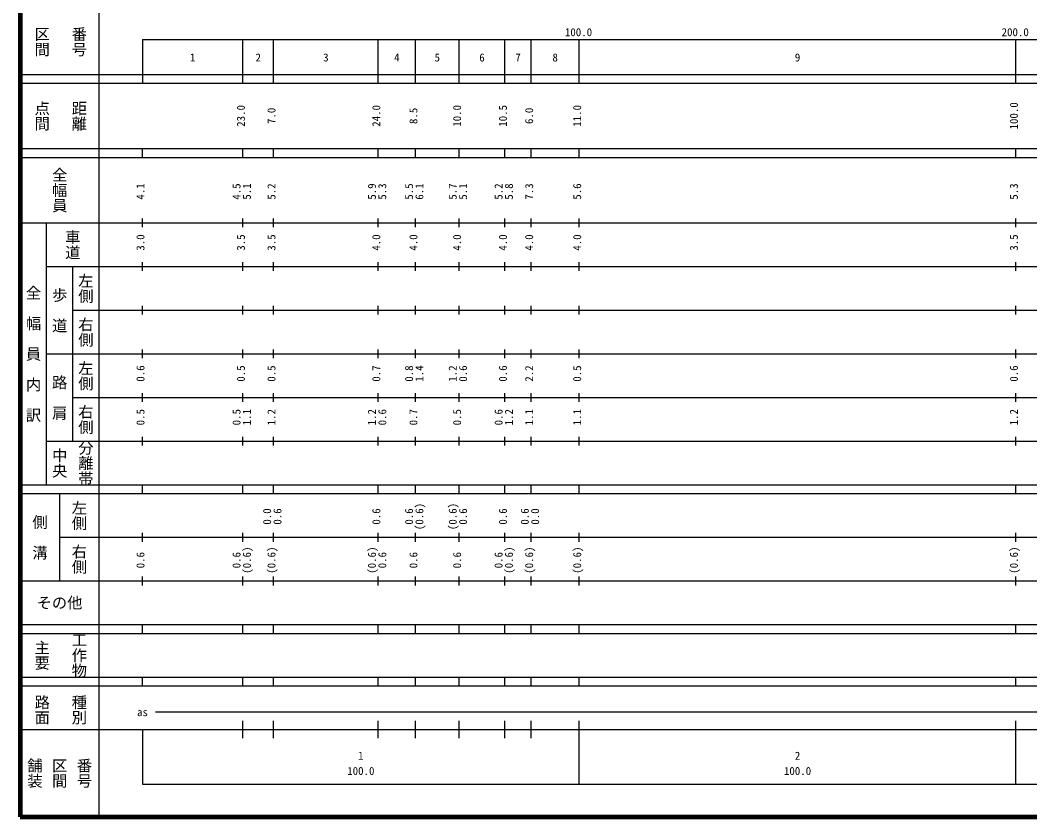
# Model space of a CAD drawing. Units: millimetres on the paper, enlarged 1000 times. Extents: x 40000 to 680000, y 20000 to 380000.
# Drawn here: x 40000 to 271186, y 20000 to 202409 of the extents above; entities that cross this region are included whole.
import ezdxf
from ezdxf.enums import TextEntityAlignment as Align

# ---------------------------------------------------------------- set-up
doc = ezdxf.new("R2010")
doc.units = ezdxf.units.MM
doc.header["$LTSCALE"] = 1000
doc.layers.add('M-TTL', color=2, linetype='Continuous', lineweight=140)
doc.layers.add('M-TTL-BAND', color=7, linetype='Continuous', lineweight=25)
doc.styles.add('@ＭＳ ゴシック', font='')
doc.styles.add('ＭＳ ゴシック', font='')
doc.styles.get('@ＭＳ ゴシック').set_extended_font_data('@MS Gothic')
doc.styles.get('ＭＳ ゴシック').set_extended_font_data('MS Gothic')

msp = doc.modelspace()

# ---------------------------------------------------------------- linework, layer by layer
at = {"layer": 'M-TTL'}
for p, q in [((40000, 380000), (40000, 20000)), ((40000, 20000), (680000, 20000))]:
    msp.add_line(p, q, dxfattribs=at)
at = {"layer": 'M-TTL-BAND'}
for p, q in [((58000, 370000), (58000, 20000)), ((68000, 198000), (579000, 198000)), ((68000, 198000), (68000, 188000)), ((91000, 188000), (91000, 198000)), ((98000, 188000), (98000, 198000)), ((122000, 188000), (122000, 198000)), ((130500, 188000), (130500, 198000)), ((140500, 188000), (140500, 198000)), ((151000, 188000), (151000, 198000)), ((157000, 188000), (157000, 198000)), ((168000, 188000), (168000, 198000)), ((268000, 188000), (268000, 198000)), ((40000, 190000), (579000, 190000)), ((40000, 188000), (579000, 188000)), ((40000, 173000), (579000, 173000)), ((68000, 171000), (68000, 173000)), ((91000, 171000), (91000, 173000)), ((98000, 171000), (98000, 173000)), ((122000, 171000), (122000, 173000)), ((130500, 171000), (130500, 173000)), ((140500, 171000), (140500, 173000)), ((151000, 171000), (151000, 173000)), ((157000, 171000), (157000, 173000)), ((168000, 171000), (168000, 173000)), ((268000, 171000), (268000, 173000)), ((40000, 171000), (579000, 171000)), ((40000, 156000), (579000, 156000)), ((46000, 96000), (46000, 156000)), ((68000, 155000), (68000, 157000)), ((91000, 155000), (91000, 157000)), ((98000, 155000), (98000, 157000)), ((122000, 155000), (122000, 157000)), ((130500, 155000), (130500, 157000)), ((140500, 155000), (140500, 157000)), ((151000, 155000), (151000, 157000)), ((157000, 155000), (157000, 157000)), ((168000, 155000), (168000, 157000)), ((268000, 155000), (268000, 157000)), ((46000, 146000), (579000, 146000)), ((52000, 146000), (52000, 106000)), ((68000, 145000), (68000, 147000)), ((91000, 145000), (91000, 147000)), ((98000, 145000), (98000, 147000)), ((122000, 145000), (122000, 147000)), ((130500, 145000), (130500, 147000)), ((140500, 145000), (140500, 147000)), ((151000, 145000), (151000, 147000)), ((157000, 145000), (157000, 147000)), ((168000, 145000), (168000, 147000)), ((268000, 145000), (268000, 147000)), ((68000, 135000), (68000, 137000)), ((91000, 135000), (91000, 137000)), ((98000, 135000), (98000, 137000)), ((122000, 135000), (122000, 137000)), ((130500, 135000), (130500, 137000)), ((140500, 135000), (140500, 137000)), ((151000, 135000), (151000, 137000)), ((157000, 135000), (157000, 137000)), ((168000, 135000), (168000, 137000)), ((268000, 135000), (268000, 137000)), ((52000, 136000), (579000, 136000)), ((46000, 126000), (579000, 126000)), ((68000, 125000), (68000, 127000)), ((91000, 125000), (91000, 127000)), ((98000, 125000), (98000, 127000)), ((122000, 125000), (122000, 127000)), ((130500, 125000), (130500, 127000)), ((140500, 125000), (140500, 127000)), ((151000, 125000), (151000, 127000)), ((157000, 125000), (157000, 127000)), ((168000, 125000), (168000, 127000)), ((268000, 125000), (268000, 127000)), ((52000, 116000), (579000, 116000)), ((68000, 115000), (68000, 117000)), ((91000, 115000), (91000, 117000)), ((98000, 115000), (98000, 117000)), ((122000, 115000), (122000, 117000)), ((130500, 115000), (130500, 117000)), ((140500, 115000), (140500, 117000)), ((151000, 115000), (151000, 117000)), ((157000, 115000), (157000, 117000)), ((168000, 115000), (168000, 117000)), ((268000, 115000), (268000, 117000)), ((68000, 105000), (68000, 107000)), ((91000, 105000), (91000, 107000)), ((98000, 105000), (98000, 107000)), ((122000, 105000), (122000, 107000)), ((130500, 105000), (130500, 107000)), ((140500, 105000), (140500, 107000)), ((151000, 105000), (151000, 107000)), ((157000, 105000), (157000, 107000)), ((168000, 105000), (168000, 107000)), ((268000, 105000), (268000, 107000)), ((46000, 106000), (579000, 106000)), ((40000, 96000), (579000, 96000)), ((68000, 94000), (68000, 96000)), ((91000, 94000), (91000, 96000)), ((98000, 94000), (98000, 96000)), ((122000, 94000), (122000, 96000)), ((130500, 94000), (130500, 96000)), ((140500, 94000), (140500, 96000)), ((151000, 94000), (151000, 96000)), ((157000, 94000), (157000, 96000)), ((168000, 94000), (168000, 96000)), ((268000, 94000), (268000, 96000)), ((40000, 94000), (579000, 94000)), ((49000, 94000), (49000, 74000)), ((49000, 84000), (579000, 84000)), ((68000, 83000), (68000, 85000)), ((91000, 83000), (91000, 85000)), ((98000, 83000), (98000, 85000)), ((122000, 83000), (122000, 85000)), ((130500, 83000), (130500, 85000)), ((140500, 83000), (140500, 85000)), ((151000, 83000), (151000, 85000)), ((157000, 83000), (157000, 85000)), ((168000, 83000), (168000, 85000)), ((268000, 83000), (268000, 85000)), ((40000, 74000), (579000, 74000)), ((68000, 73000), (68000, 75000)), ((91000, 73000), (91000, 75000)), ((98000, 73000), (98000, 75000)), ((122000, 73000), (122000, 75000)), ((130500, 73000), (130500, 75000)), ((140500, 73000), (140500, 75000)), ((151000, 73000), (151000, 75000)), ((157000, 73000), (157000, 75000)), ((168000, 73000), (168000, 75000)), ((268000, 73000), (268000, 75000)), ((40000, 64000), (579000, 64000)), ((68000, 62000), (68000, 64000)), ((91000, 62000), (91000, 64000)), ((98000, 62000), (98000, 64000)), ((122000, 62000), (122000, 64000)), ((130500, 62000), (130500, 64000)), ((140500, 62000), (140500, 64000)), ((151000, 62000), (151000, 64000)), ((157000, 62000), (157000, 64000)), ((168000, 62000), (168000, 64000)), ((268000, 62000), (268000, 64000)), ((40000, 62000), (579000, 62000)), ((40000, 52000), (579000, 52000)), ((68000, 50000), (68000, 52000)), ((91000, 50000), (91000, 52000)), ((98000, 50000), (98000, 52000)), ((122000, 50000), (122000, 52000)), ((130500, 50000), (130500, 52000)), ((140500, 50000), (140500, 52000)), ((151000, 50000), (151000, 52000)), ((157000, 50000), (157000, 52000)), ((168000, 50000), (168000, 52000)), ((268000, 50000), (268000, 52000)), ((40000, 50000), (579000, 50000)), ((71000, 44000), (565000, 44000)), ((91000, 38000), (91000, 42000)), ((98000, 38000), (98000, 42000)), ((122000, 38000), (122000, 42000)), ((130500, 38000), (130500, 42000)), ((140500, 38000), (140500, 42000)), ((151000, 38000), (151000, 42000)), ((157000, 38000), (157000, 42000)), ((168000, 27500), (168000, 42000)), ((268000, 27500), (268000, 42000)), ((40000, 40000), (579000, 40000)), ((68000, 40000), (68000, 27500)), ((68000, 27500), (579000, 27500))]:
    msp.add_line(p, q, dxfattribs=at)

# ---------------------------------------------------------------- texts
at = {"layer": 'M-TTL-BAND', "style": '@ＭＳ ゴシック'}
for s, p in [('区間', (45000, 197500)), ('番号', (53500, 197500)), ('点間', (45000, 180500)), ('距離', (53500, 180500)), ('全幅員', (49000, 163500)), ('車道', (52000, 151000)), ('左側', (55000, 141000)), ('全\u3000幅\u3000員\u3000内\u3000訳', (43000, 126000)), ('歩\u3000道', (49000, 136000)), ('右側', (55000, 131000)), ('左側', (55000, 121000)), ('路\u3000肩', (49000, 116000)), ('右側', (55000, 111000)), ('中央', (49000, 101000)), ('分離帯', (55000, 101000)), ('左側', (53500, 89000)), ('側\u3000溝', (44500, 84000)), ('右側', (53500, 79000)), ('主要', (45000, 57000)), ('工作物', (53500, 57000)), ('路面', (45000, 44500)), ('種別', (53500, 44500)), ('舗装', (43333, 30000)), ('区間', (49000, 30000)), ('番号', (54667, 30000))]:
    msp.add_text(s, height=2566, rotation=270, dxfattribs=at).set_placement(p, align=Align.MIDDLE_CENTER)
at = {"layer": 'M-TTL-BAND', "style": 'ＭＳ ゴシック'}
for s, p in [('100.0', (167844, 198195)), ('200.0', (267844, 198195)), ('1', (79500, 192405)), ('2', (94500, 192405)), ('3', (110000, 192405)), ('4', (126250, 192405)), ('5', (135500, 192405)), ('6', (145750, 192405)), ('7', (154000, 192405)), ('8', (162500, 192405)), ('9', (218000, 192405)), ('as', (68000, 42500)), ('1', (118000, 32523)), ('2', (218000, 32523)), ('100.0', (118000, 29033)), ('100.0', (218000, 29033))]:
    msp.add_text(s, height=1833, dxfattribs=at).set_placement(p, align=Align.BOTTOM_CENTER)
for s, p in [('23.0', (92000, 180500)), ('24.0', (123000, 180500)), ('10.0', (141500, 180500)), ('10.5', (152000, 180500)), ('11.0', (169000, 180500)), ('100.0', (269000, 180500)), ('7.0', (99000, 180500)), ('8.5', (131500, 180500)), ('6.0', (158000, 180500)), ('4.1', (69000, 163174)), ('4.5', (91000, 163174)), ('5.1', (93370, 163174)), ('5.2', (99000, 163174)), ('5.9', (122000, 163174)), ('5.3', (124370, 163174)), ('5.5', (130500, 163174)), ('6.1', (132870, 163174)), ('5.7', (140500, 163174)), ('5.1', (142870, 163174)), ('5.2', (151000, 163174)), ('5.8', (153370, 163174)), ('7.3', (158000, 163174)), ('5.6', (169000, 163174)), ('5.3', (269000, 163174)), ('3.0', (69000, 151500)), ('3.5', (92000, 151500)), ('3.5', (99000, 151500)), ('4.0', (123000, 151500)), ('4.0', (131500, 151500)), ('4.0', (141500, 151500)), ('4.0', (152000, 151500)), ('4.0', (158000, 151500)), ('4.0', (169000, 151500)), ('3.5', (269000, 151500)), ('0.6', (69000, 121500)), ('0.5', (92000, 121500)), ('0.5', (99000, 121500)), ('0.7', (123000, 121500)), ('0.8', (130500, 121500)), ('1.4', (132870, 121500)), ('1.2', (140500, 121500)), ('0.6', (142870, 121500)), ('0.6', (152000, 121500)), ('2.2', (158000, 121500)), ('0.5', (169000, 121500)), ('0.6', (269000, 121500)), ('0.5', (69000, 111500)), ('0.5', (91000, 111500)), ('1.1', (93370, 111500)), ('1.2', (99000, 111500)), ('1.2', (122000, 111500)), ('0.6', (124370, 111500)), ('0.7', (131500, 111500)), ('0.5', (141500, 111500)), ('0.6', (151000, 111500)), ('1.2', (153370, 111500)), ('1.1', (158000, 111500)), ('1.1', (169000, 111500)), ('1.2', (269000, 111500)), ('0.0', (98000, 88764)), ('0.6', (100370, 88764)), ('0.6', (123000, 88764)), ('0.6', (130500, 88764)), ('(0.6)', (132870, 88764)), ('(0.6)', (140500, 88764)), ('0.6', (142870, 88764)), ('0.6', (152000, 88764)), ('0.6', (157000, 88764)), ('0.0', (159370, 88764)), ('(0.6)', (93370, 78764)), ('(0.6)', (99000, 78764)), ('(0.6)', (122000, 78764)), ('(0.6)', (153370, 78764)), ('(0.6)', (158000, 78764)), ('(0.6)', (169000, 78764)), ('(0.6)', (269000, 78764)), ('0.6', (69000, 78764)), ('0.6', (91000, 78764)), ('0.6', (124370, 78764)), ('0.6', (131500, 78764)), ('0.6', (141500, 78764)), ('0.6', (151000, 78764))]:
    msp.add_text(s, height=1833, rotation=90, dxfattribs=at).set_placement(p, align=Align.BOTTOM_CENTER)
msp.add_text('その他', height=2566, dxfattribs=at).set_placement((49000, 69000), align=Align.MIDDLE_CENTER)

doc.saveas('drawing.dxf')
